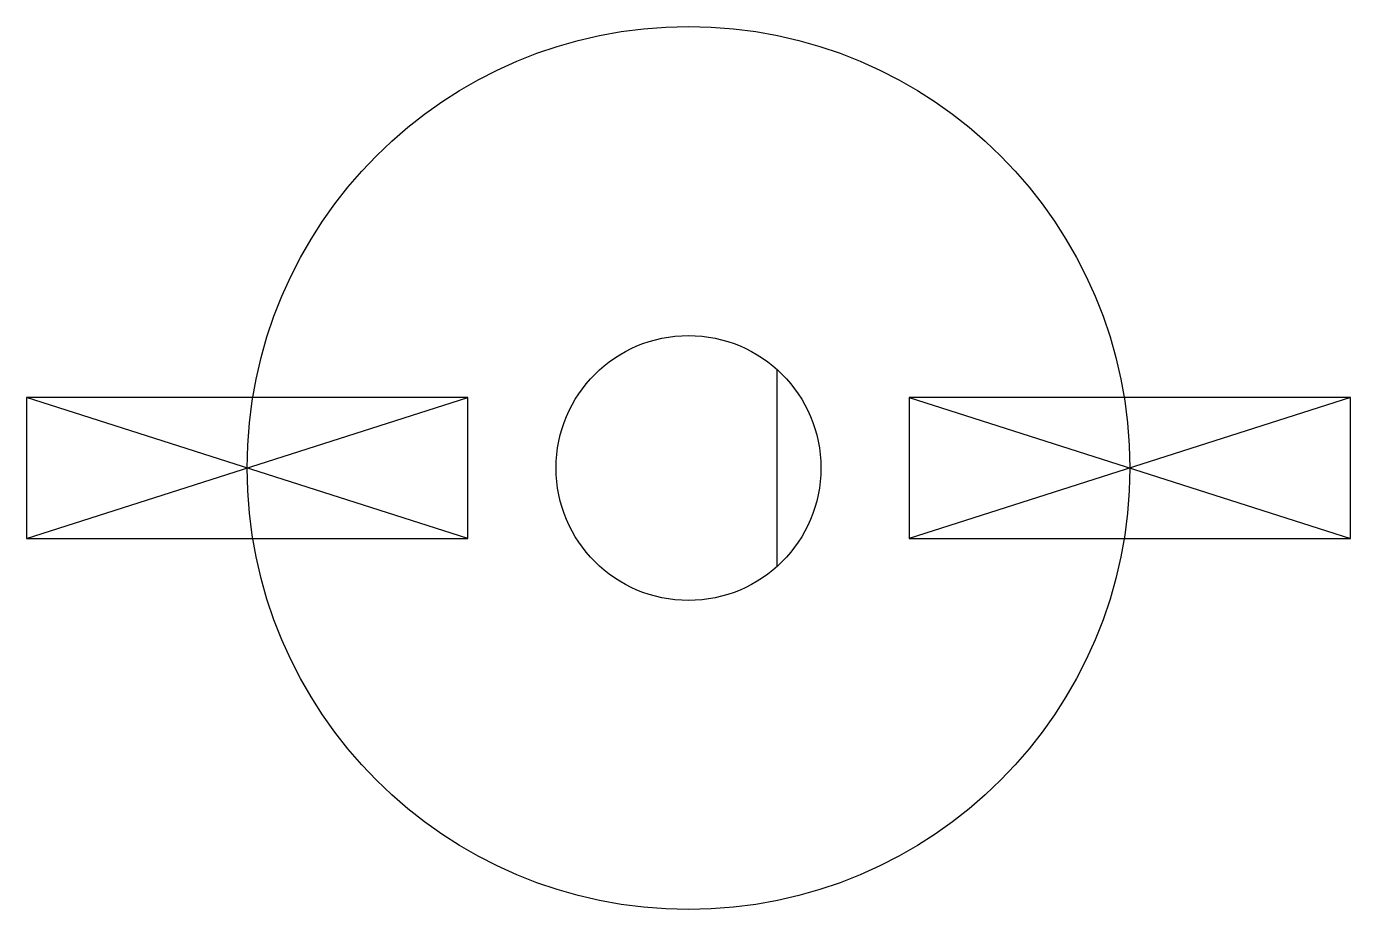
# Model space of a CAD drawing. Header units: millimetres. Extents: x -7.5 to 7.5, y -5 to 5.
import ezdxf

# ---------------------------------------------------------------- set-up
doc = ezdxf.new("R2010")
doc.units = ezdxf.units.MM
doc.layers.get('0').update_dxf_attribs({"linetype": 'CONTINUOUS'})

msp = doc.modelspace()

# ---------------------------------------------------------------- linework, layer by layer
for p, q in [((1, 1.118), (1, -1.118)), ((-2.5, 0.8), (-7.5, 0.8)), ((-7.5, 0.8), (-7.5, -0.8)), ((-7.5, -0.8), (-2.5, 0.8)), ((-2.5, -0.8), (-7.5, 0.8)), ((-2.5, -0.8), (-2.5, 0.8)), ((7.5, 0.8), (2.5, 0.8)), ((2.5, 0.8), (2.5, -0.8)), ((7.5, 0.8), (2.5, -0.8)), ((2.5, 0.8), (7.5, -0.8)), ((7.5, -0.8), (7.5, 0.8)), ((-7.5, -0.8), (-2.5, -0.8)), ((2.5, -0.8), (7.5, -0.8))]:
    msp.add_line(p, q)
for radius in [5, 1.5]:
    msp.add_circle((0, 0), radius)

doc.saveas('drawing.dxf')
